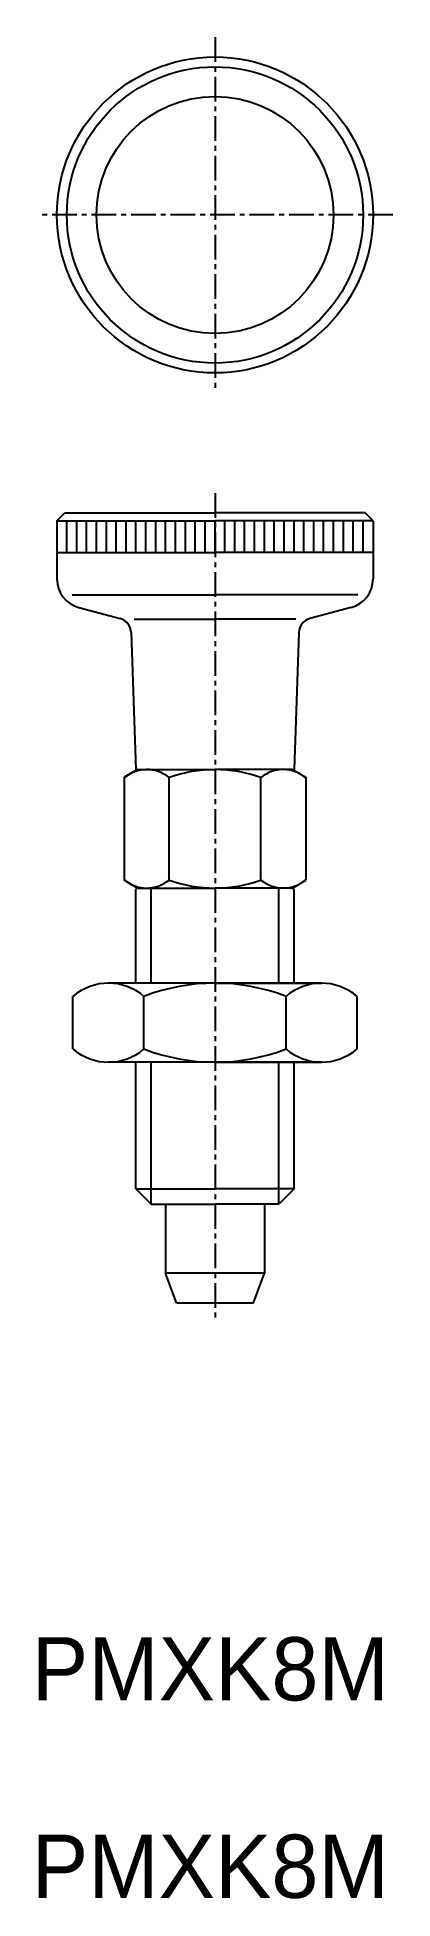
# Model space of a CAD drawing. Extents: x 204.8 to 222.8, y 124.4 to 218.7.
import ezdxf

# ---------------------------------------------------------------- set-up
doc = ezdxf.new("R2010")
doc.units = 0
doc.linetypes.add('CENTER', pattern=[2, 1.25, -0.25, 0.25, -0.25])
doc.layers.get('0').update_dxf_attribs({"color": 1, "linetype": 'CONTINUOUS'})
doc.layers.add('CENTER', color=1, linetype='CONTINUOUS')

msp = doc.modelspace()

# ---------------------------------------------------------------- linework, layer by layer
at = {"linetype": 'CONTINUOUS'}
for p, q in [((205.790956, 194.17027), (206.190956, 194.57027)), ((206.190956, 194.57027), (213.790956, 194.57027)), ((221.390956, 194.57027), (213.790956, 194.57027)), ((221.790956, 194.17027), (221.390956, 194.57027)), ((205.790956, 194.17027), (213.790956, 194.17027)), ((205.790956, 194.17027), (205.790956, 191.221261)), ((206.290956, 192.57027), (206.290956, 194.17027)), ((206.790956, 192.57027), (206.790956, 194.17027)), ((207.290956, 192.57027), (207.290956, 194.17027)), ((207.790956, 192.57027), (207.790956, 194.17027)), ((208.290956, 192.57027), (208.290956, 194.17027)), ((208.790956, 192.57027), (208.790956, 194.17027)), ((209.290956, 192.57027), (209.290956, 194.17027)), ((209.790956, 192.57027), (209.790956, 194.17027)), ((210.290956, 192.57027), (210.290956, 194.17027)), ((210.790956, 192.57027), (210.790956, 194.17027)), ((211.290956, 192.57027), (211.290956, 194.17027)), ((211.790956, 192.57027), (211.790956, 194.17027)), ((212.290956, 192.57027), (212.290956, 194.17027)), ((212.790956, 192.57027), (212.790956, 194.17027)), ((213.290956, 192.57027), (213.290956, 194.17027)), ((221.790956, 194.17027), (213.790956, 194.17027)), ((213.790956, 192.57027), (213.790956, 194.17027)), ((214.290956, 192.57027), (214.290956, 194.17027)), ((214.790956, 192.57027), (214.790956, 194.17027)), ((215.290956, 192.57027), (215.290956, 194.17027)), ((215.790956, 192.57027), (215.790956, 194.17027)), ((216.290956, 192.57027), (216.290956, 194.17027)), ((216.790956, 192.57027), (216.790956, 194.17027)), ((217.290956, 192.57027), (217.290956, 194.17027)), ((217.790956, 192.57027), (217.790956, 194.17027)), ((218.290956, 192.57027), (218.290956, 194.17027)), ((218.790956, 192.57027), (218.790956, 194.17027)), ((219.290956, 192.57027), (219.290956, 194.17027)), ((219.790956, 192.57027), (219.790956, 194.17027)), ((220.290956, 192.57027), (220.290956, 194.17027)), ((220.790956, 192.57027), (220.790956, 194.17027)), ((221.290956, 192.57027), (221.290956, 194.17027)), ((221.790956, 194.17027), (221.790956, 191.221261)), ((205.790956, 192.57027), (213.790956, 192.57027)), ((221.790956, 192.57027), (213.790956, 192.57027)), ((206.566444, 190.410414), (213.790956, 190.410414)), ((206.902727, 189.772372), (208.993047, 189.212272)), ((221.015468, 190.410414), (213.790956, 190.410414)), ((220.679185, 189.772372), (218.588865, 189.212272)), ((209.699007, 189.188751), (213.790956, 189.188751)), ((217.882905, 189.188751), (213.790956, 189.188751)), ((209.548476, 188.514003), (209.790956, 181.57027)), ((218.033436, 188.514003), (217.790956, 181.57027)), ((209.870178, 181.57027), (209.190956, 181.178121)), ((209.190956, 181.178121), (209.190956, 175.962419)), ((209.870178, 181.57027), (213.790956, 181.57027)), ((211.462699, 175.974947), (211.462699, 181.165593)), ((217.711734, 181.57027), (213.790956, 181.57027)), ((216.119213, 175.974947), (216.119213, 181.165593)), ((217.711734, 181.57027), (218.390956, 181.178121)), ((218.390956, 181.178121), (218.390956, 175.962419)), ((209.870178, 175.57027), (209.190956, 175.962419)), ((209.790956, 175.491048), (209.870178, 175.57027)), ((209.790956, 170.753316), (209.790956, 175.491048)), ((209.870178, 175.57027), (213.790956, 175.57027)), ((210.555956, 170.753316), (210.555956, 175.57027)), ((217.711734, 175.57027), (213.790956, 175.57027)), ((217.025956, 170.753316), (217.025956, 175.57027)), ((217.711734, 175.57027), (218.390956, 175.962419)), ((217.790956, 175.491048), (217.711734, 175.57027)), ((217.790956, 170.753316), (217.790956, 175.491048)), ((219.183461, 170.753316), (208.398451, 170.753316)), ((213.790956, 170.753316), (219.183461, 170.753316)), ((206.600949, 167.423266), (206.600949, 170.083365)), ((210.195952, 167.423266), (210.195952, 170.083365)), ((217.385959, 167.423266), (217.385959, 170.083365)), ((220.980963, 167.423266), (220.980963, 170.083365)), ((219.183461, 166.753316), (208.398451, 166.753316)), ((209.790956, 160.331185), (209.790956, 166.753316)), ((210.555956, 159.566185), (210.555956, 166.753316)), ((213.790956, 166.753316), (219.183461, 166.753316)), ((217.025956, 159.566185), (217.025956, 166.753316)), ((217.790956, 160.331185), (217.790956, 166.753316)), ((209.790956, 160.331185), (213.790956, 160.331185)), ((209.790956, 160.331185), (210.555956, 159.566185)), ((217.790956, 160.331185), (213.790956, 160.331185)), ((217.790956, 160.331185), (217.025956, 159.566185)), ((210.555956, 159.566185), (213.790956, 159.566185)), ((211.290956, 159.566185), (211.290956, 156.066185)), ((217.025956, 159.566185), (213.790956, 159.566185)), ((216.290956, 159.566185), (216.290956, 156.066185)), ((216.290956, 156.066185), (211.290956, 156.066185)), ((211.836911, 154.566185), (211.290956, 156.066185)), ((215.745, 154.566185), (216.290956, 156.066185)), ((211.836911, 154.566185), (215.745, 154.566185))]:
    msp.add_line(p, q, dxfattribs=at)
for radius in [8, 7.5, 6]:
    msp.add_circle((213.790956, 209.655024), radius, dxfattribs=at)
for centre, radius, start, end in [((207.290956, 191.221261), 1.5, 180, 255), ((220.290956, 191.221261), 1.5, 285, 360), ((208.798932, 188.487828), 0.75, 2, 75), ((218.78298, 188.487828), 0.75, 105, 178), ((210.340956, 179.813227), 1.757044, 50.325425, 130.882392), ((213.790956, 174.67027), 6.9, 90, 109.720285), ((213.790956, 174.67027), 6.9, 70.279715, 90), ((217.240956, 179.813227), 1.757044, 49.117608, 129.674575), ((210.340956, 177.327314), 1.757044, 229.117608, 309.674575), ((213.790956, 182.47027), 6.9, 250.279715, 270), ((213.790956, 182.47027), 6.9, 270, 289.720285), ((217.240956, 177.327314), 1.757044, 230.325425, 310.882392), ((208.398451, 168.006978), 2.746338, 49.117608, 130.882392), ((213.790956, 160.772897), 9.980418, 68.887171, 111.112829), ((219.183461, 168.006978), 2.746338, 49.117608, 130.882392), ((208.398451, 169.499654), 2.746338, 229.117608, 310.882392), ((213.790956, 176.733734), 9.980418, 248.887171, 291.112829), ((219.183461, 169.499654), 2.746338, 229.117608, 310.882392)]:
    msp.add_arc(centre, radius, start, end, dxfattribs=at)
at = {"layer": 'CENTER', "linetype": 'CENTER'}
for p, q in [((213.790956, 218.655024), (213.790956, 200.655024)), ((222.790956, 209.655024), (204.790956, 209.655024)), ((213.790956, 195.57027), (213.790956, 153.566185))]:
    msp.add_line(p, q, dxfattribs=at)

# ---------------------------------------------------------------- texts
for p in [(204.519291, 134.433699), (204.519291, 124.433699)]:
    msp.add_text('PMXK8M', height=3.2).set_placement(p)

doc.saveas('drawing.dxf')
